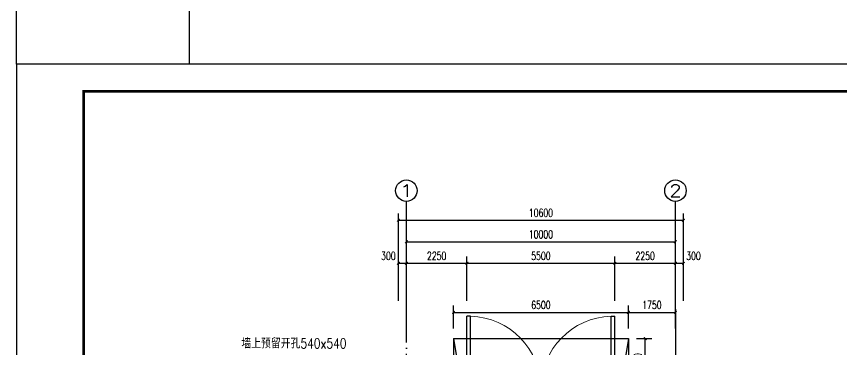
# Model space of a CAD drawing. Extents: x 4678611 to 4812712, y -485691 to -238224.
# Drawn here: x 4708672 to 4739337, y -373936 to -361561 of the extents above; entities that cross this region are included whole.
import ezdxf
from ezdxf.enums import TextEntityAlignment as Align

# ---------------------------------------------------------------- set-up
doc = ezdxf.new("R2010")
doc.units = 0
doc.header["$LTSCALE"] = 1000
doc.header["$MEASUREMENT"] = 0
doc.linetypes.add('DOTE', pattern=[2.42, 2, -0.2, 0.02, -0.2])
doc.layers.get('0').update_dxf_attribs({"linetype": 'CONTINUOUS'})
doc.layers.get('Defpoints').update_dxf_attribs({"linetype": 'CONTINUOUS'})
doc.layers.add('_0', color=7, linetype='CONTINUOUS', lineweight=25)
for name, color, linetype in [('AXIS', 3, 'CONTINUOUS'), ('AXIS_TEXT', 7, 'CONTINUOUS'), ('DOTE', 252, 'CONTINUOUS'), ('PUB_DIM', 3, 'CONTINUOUS'), ('PUB_TITLE', 4, 'CONTINUOUS'), ('STAIR', 5, 'CONTINUOUS'), ('WINDOW', 4, 'CONTINUOUS'), ('WINDOW_TEXT', 7, 'CONTINUOUS')]:
    doc.layers.add(name, color=color, linetype=linetype)
doc.styles.add('_HZTXT', font='txt.shx', dxfattribs={"width": 0.8, "bigfont": 'HZTXT.shx'})
doc.styles.add('_TCH_AXIS', font='COMPLEX', dxfattribs={"bigfont": 'GBCBIG'})
doc.styles.add('_TCH_DIM_T3', font='SIMPLEX', dxfattribs={"width": 0.705882, "bigfont": 'GBCBIG'})
doc.styles.add('_TCH_WINDOW', font='SIMPLEX', dxfattribs={"height": 3.5, "bigfont": 'GBCBIG'})
doc.styles.add('COMPLEX', font='COMPLEX')
doc.dimstyles.new('_TCH_ARCH&&100', dxfattribs={"dimtxt": 297.5, "dimasz": 100, "dimexe": 250, "dimexo": 300, "dimgap": 126.25, "dimtad": 1, "dimdec": 0, "dimzin": 0, "dimdsep": 46, "dimtxsty": '_TCH_DIM_T3', "dimblk": 'ARCHTICK', "dimcen": 0.09, "dimclrt": 7, "dimazin": 2, "dimtfac": 1, "dimtdec": 0, "dimtix": 1, "dimtmove": 2, "dimatfit": 3, "dimfxl": 0, "dimtolj": 1, "dimtzin": 0, "dimarcsym": 0})

# ---------------------------------------------------------------- blocks, each defined once
blk = doc.blocks.new('_ArchTick')
at = {"color": 0, "linetype": 'ByBlock', "const_width": 0.4}
blk.add_lwpolyline([(-0.5, -0.5), (0.5, 0.5)], dxfattribs=at)
blk = doc.blocks.new('*D59')
at = {"layer": 'Defpoints', "color": 0}
for p in [(4731415, -372556), (4724915, -373456), (4731415, -373456)]:
    blk.add_point(p, dxfattribs=at)
at = {"layer": 'PUB_DIM', "color": 0, "lineweight": -2}
for p, q in [((4724915, -373156), (4724915, -372306)), ((4724915, -372556), (4731415, -372556)), ((4731415, -373156), (4731415, -372306))]:
    blk.add_line(p, q, dxfattribs=at)
at = {"layer": 'PUB_DIM', "color": 0, "lineweight": -2, "xscale": 100, "yscale": 100, "zscale": 100, "rotation": 180}
blk.add_blockref('_ArchTick', (4724915, -372556), dxfattribs=at)
at = {"layer": 'PUB_DIM', "color": 0, "lineweight": -2, "xscale": 100, "yscale": 100, "zscale": 100}
blk.add_blockref('_ArchTick', (4731415, -372556), dxfattribs=at)
at = {"layer": 'PUB_DIM', "color": 7, "insert": (4728165, -372281), "char_height": 297.5, "attachment_point": 5, "style": '_TCH_DIM_T3'}
blk.add_mtext('\\A1;6500', dxfattribs=at)
blk = doc.blocks.new('*D60')
at = {"layer": 'Defpoints', "color": 0}
for p in [(4733165, -372556), (4731415, -373456), (4733165, -373456)]:
    blk.add_point(p, dxfattribs=at)
at = {"layer": 'PUB_DIM', "color": 0, "lineweight": -2}
for p, q in [((4731415, -373156), (4731415, -372306)), ((4731415, -372556), (4733165, -372556)), ((4733165, -373156), (4733165, -372306))]:
    blk.add_line(p, q, dxfattribs=at)
at = {"layer": 'PUB_DIM', "color": 0, "lineweight": -2, "xscale": 100, "yscale": 100, "zscale": 100, "rotation": 180}
blk.add_blockref('_ArchTick', (4731415, -372556), dxfattribs=at)
at = {"layer": 'PUB_DIM', "color": 0, "lineweight": -2, "xscale": 100, "yscale": 100, "zscale": 100}
blk.add_blockref('_ArchTick', (4733165, -372556), dxfattribs=at)
at = {"layer": 'PUB_DIM', "color": 7, "insert": (4732290, -372281), "char_height": 297.5, "attachment_point": 5, "style": '_TCH_DIM_T3'}
blk.add_mtext('\\A1;1750', dxfattribs=at)
blk = doc.blocks.new('*D61')
at = {"layer": 'Defpoints', "color": 0}
for p in [(4731415, -373532), (4732041, -373532), (4731415, -375332)]:
    blk.add_point(p, dxfattribs=at)
at = {"layer": 'PUB_DIM', "color": 0, "lineweight": -2}
for p, q in [((4731715, -373532), (4732291, -373532)), ((4732041, -375332), (4732041, -373532)), ((4731715, -375332), (4732291, -375332))]:
    blk.add_line(p, q, dxfattribs=at)
at = {"layer": 'PUB_DIM', "color": 0, "lineweight": -2, "xscale": 100, "yscale": 100, "zscale": 100}
for p, rotation in [((4732041, -373532), 90), ((4732041, -375332), 270)]:
    blk.add_blockref('_ArchTick', p, dxfattribs=dict(at, rotation=rotation))
at = {"layer": 'PUB_DIM', "color": 7, "insert": (4731766, -374432), "char_height": 297.5, "attachment_point": 5, "rotation": 90, "style": '_TCH_DIM_T3'}
blk.add_mtext('\\A1;1800', dxfattribs=at)
blk = doc.blocks.new('*D62')
at = {"layer": 'Defpoints', "color": 0}
for p in [(4733465, -370732), (4733165, -372432), (4733465, -372432)]:
    blk.add_point(p, dxfattribs=at)
at = {"layer": 'PUB_DIM', "color": 0, "lineweight": -2}
for p, q in [((4733165, -372132), (4733165, -370482)), ((4733165, -370732), (4733465, -370732)), ((4733465, -372132), (4733465, -370482))]:
    blk.add_line(p, q, dxfattribs=at)
at = {"layer": 'PUB_DIM', "color": 0, "lineweight": -2, "xscale": 100, "yscale": 100, "zscale": 100, "rotation": 180}
blk.add_blockref('_ArchTick', (4733165, -370732), dxfattribs=at)
at = {"layer": 'PUB_DIM', "color": 0, "lineweight": -2, "xscale": 100, "yscale": 100, "zscale": 100}
blk.add_blockref('_ArchTick', (4733465, -370732), dxfattribs=at)
at = {"layer": 'PUB_DIM', "color": 7, "insert": (4733835, -370457), "char_height": 297.5, "attachment_point": 5, "style": '_TCH_DIM_T3'}
blk.add_mtext('\\A1;300', dxfattribs=at)
blk = doc.blocks.new('*D63')
at = {"layer": 'Defpoints', "color": 0}
for p in [(4733165, -370732), (4730915, -372432), (4733165, -372432)]:
    blk.add_point(p, dxfattribs=at)
at = {"layer": 'PUB_DIM', "color": 0, "lineweight": -2}
for p, q in [((4730915, -372132), (4730915, -370482)), ((4730915, -370732), (4733165, -370732)), ((4733165, -372132), (4733165, -370482))]:
    blk.add_line(p, q, dxfattribs=at)
at = {"layer": 'PUB_DIM', "color": 0, "lineweight": -2, "xscale": 100, "yscale": 100, "zscale": 100, "rotation": 180}
blk.add_blockref('_ArchTick', (4730915, -370732), dxfattribs=at)
at = {"layer": 'PUB_DIM', "color": 0, "lineweight": -2, "xscale": 100, "yscale": 100, "zscale": 100}
blk.add_blockref('_ArchTick', (4733165, -370732), dxfattribs=at)
at = {"layer": 'PUB_DIM', "color": 7, "insert": (4732040, -370457), "char_height": 297.5, "attachment_point": 5, "style": '_TCH_DIM_T3'}
blk.add_mtext('\\A1;2250', dxfattribs=at)
blk = doc.blocks.new('*D64')
at = {"layer": 'Defpoints', "color": 0}
for p in [(4730915, -370732), (4725415, -372432), (4730915, -372432)]:
    blk.add_point(p, dxfattribs=at)
at = {"layer": 'PUB_DIM', "color": 0, "lineweight": -2}
for p, q in [((4725415, -372132), (4725415, -370482)), ((4725415, -370732), (4730915, -370732)), ((4730915, -372132), (4730915, -370482))]:
    blk.add_line(p, q, dxfattribs=at)
at = {"layer": 'PUB_DIM', "color": 0, "lineweight": -2, "xscale": 100, "yscale": 100, "zscale": 100, "rotation": 180}
blk.add_blockref('_ArchTick', (4725415, -370732), dxfattribs=at)
at = {"layer": 'PUB_DIM', "color": 0, "lineweight": -2, "xscale": 100, "yscale": 100, "zscale": 100}
blk.add_blockref('_ArchTick', (4730915, -370732), dxfattribs=at)
at = {"layer": 'PUB_DIM', "color": 7, "insert": (4728165, -370457), "char_height": 297.5, "attachment_point": 5, "style": '_TCH_DIM_T3'}
blk.add_mtext('\\A1;5500', dxfattribs=at)
blk = doc.blocks.new('*D65')
at = {"layer": 'Defpoints', "color": 0}
for p in [(4725415, -370732), (4723165, -372432), (4725415, -372432)]:
    blk.add_point(p, dxfattribs=at)
at = {"layer": 'PUB_DIM', "color": 0, "lineweight": -2}
for p, q in [((4723165, -372132), (4723165, -370482)), ((4723165, -370732), (4725415, -370732)), ((4725415, -372132), (4725415, -370482))]:
    blk.add_line(p, q, dxfattribs=at)
at = {"layer": 'PUB_DIM', "color": 0, "lineweight": -2, "xscale": 100, "yscale": 100, "zscale": 100, "rotation": 180}
blk.add_blockref('_ArchTick', (4723165, -370732), dxfattribs=at)
at = {"layer": 'PUB_DIM', "color": 0, "lineweight": -2, "xscale": 100, "yscale": 100, "zscale": 100}
blk.add_blockref('_ArchTick', (4725415, -370732), dxfattribs=at)
at = {"layer": 'PUB_DIM', "color": 7, "insert": (4724290, -370457), "char_height": 297.5, "attachment_point": 5, "style": '_TCH_DIM_T3'}
blk.add_mtext('\\A1;2250', dxfattribs=at)
blk = doc.blocks.new('*D66')
at = {"layer": 'Defpoints', "color": 0}
for p in [(4723165, -370732), (4722865, -372432), (4723165, -372432)]:
    blk.add_point(p, dxfattribs=at)
at = {"layer": 'PUB_DIM', "color": 0, "lineweight": -2}
for p, q in [((4722865, -372132), (4722865, -370482)), ((4722865, -370732), (4723165, -370732)), ((4723165, -372132), (4723165, -370482))]:
    blk.add_line(p, q, dxfattribs=at)
at = {"layer": 'PUB_DIM', "color": 0, "lineweight": -2, "xscale": 100, "yscale": 100, "zscale": 100, "rotation": 180}
blk.add_blockref('_ArchTick', (4722865, -370732), dxfattribs=at)
at = {"layer": 'PUB_DIM', "color": 0, "lineweight": -2, "xscale": 100, "yscale": 100, "zscale": 100}
blk.add_blockref('_ArchTick', (4723165, -370732), dxfattribs=at)
at = {"layer": 'PUB_DIM', "color": 7, "insert": (4722495, -370457), "char_height": 297.5, "attachment_point": 5, "style": '_TCH_DIM_T3'}
blk.add_mtext('\\A1;300', dxfattribs=at)
blk = doc.blocks.new('$DorLib2D$00000002')
for p, q in [((-0.5, 0), (-0.5, 0.4875)), ((-0.475, 0.4875), (-0.5, 0.4875)), ((-0.475, 0), (-0.475, 0.4875)), ((0.475, 0), (0.475, 0.4875)), ((0.475, 0.4875), (0.5, 0.4875)), ((0.5, 0), (0.5, 0.4875)), ((-0.5, 0), (-0.475, 0)), ((0.5, 0), (0.475, 0))]:
    blk.add_line(p, q)
at = {"lineweight": 13}
for centre, start, end in [((-0.4875, 0), 0, 88.5307), ((0.4875, 0), 91.4693, 180)]:
    blk.add_arc(centre, 0.4875, start, end, dxfattribs=at)
blk = doc.blocks.new('*D213')
at = {"layer": 'AXIS', "color": 0, "lineweight": -2}
for p, q in [((4723165, -372132), (4723165, -369682)), ((4733165, -372132), (4733165, -369682)), ((4723165, -369932), (4733165, -369932))]:
    blk.add_line(p, q, dxfattribs=at)
at = {"layer": 'Defpoints', "color": 0}
for p in [(4733165, -369932), (4723165, -372432), (4733165, -372432)]:
    blk.add_point(p, dxfattribs=at)
at = {"layer": 'AXIS', "color": 0, "lineweight": -2, "xscale": 100, "yscale": 100, "zscale": 100, "rotation": 180}
blk.add_blockref('_ArchTick', (4723165, -369932), dxfattribs=at)
at = {"layer": 'AXIS', "color": 0, "lineweight": -2, "xscale": 100, "yscale": 100, "zscale": 100}
blk.add_blockref('_ArchTick', (4733165, -369932), dxfattribs=at)
at = {"layer": 'AXIS', "color": 7, "insert": (4728165, -369657), "char_height": 297.5, "attachment_point": 5, "style": '_TCH_DIM_T3'}
blk.add_mtext('\\A1;10000', dxfattribs=at)
blk = doc.blocks.new('*D214')
at = {"layer": 'AXIS', "color": 0, "lineweight": -2}
for p, q in [((4722865, -372132), (4722865, -368882)), ((4733465, -372132), (4733465, -368882)), ((4722865, -369132), (4733465, -369132))]:
    blk.add_line(p, q, dxfattribs=at)
at = {"layer": 'Defpoints', "color": 0}
for p in [(4733465, -369132), (4722865, -372432), (4733465, -372432)]:
    blk.add_point(p, dxfattribs=at)
at = {"layer": 'AXIS', "color": 0, "lineweight": -2, "xscale": 100, "yscale": 100, "zscale": 100, "rotation": 180}
blk.add_blockref('_ArchTick', (4722865, -369132), dxfattribs=at)
at = {"layer": 'AXIS', "color": 0, "lineweight": -2, "xscale": 100, "yscale": 100, "zscale": 100}
blk.add_blockref('_ArchTick', (4733465, -369132), dxfattribs=at)
at = {"layer": 'AXIS', "color": 7, "insert": (4728165, -368857), "char_height": 297.5, "attachment_point": 5, "style": '_TCH_DIM_T3'}
blk.add_mtext('\\A1;10600', dxfattribs=at)
blk = doc.blocks.new('_AXISO')
blk.add_circle((0, 0), 0.5)
at = {"layer": 'AXIS_TEXT', "style": 'COMPLEX', "width": 1.041667}
blk.add_attdef('A', text='', height=0.56, dxfattribs=at).set_placement((-0.25, -0.28), (0.25, -0.28), align=Align.FIT)

msp = doc.modelspace()

# ---------------------------------------------------------------- linework, layer by layer
at = {"layer": '_0', "color": 0}
msp.add_lwpolyline([(4708672.5, -359783.9), (4715084.9, -359783.9), (4715084.9, -363337.3), (4708672.5, -363337.3)], close=True, dxfattribs=at)
at = {"layer": 'AXIS', "color": 0}
for p, q in [((4723164.7, -372432.1), (4723164.7, -368432.1)), ((4733164.7, -372432.1), (4733164.7, -368432.1))]:
    msp.add_line(p, q, dxfattribs=at)
at = {"layer": 'DOTE', "linetype": 'DOTE'}
for p, q in [((4723164.7, -393032.1), (4723164.7, -372432.1)), ((4733164.7, -372432.1), (4733164.7, -393032.1))]:
    msp.add_line(p, q, dxfattribs=at)
at = {"layer": 'PUB_TITLE', "color": 4}
msp.add_lwpolyline([(4708672.5, -422737.3), (4792772.5, -422737.3), (4792772.5, -363337.3), (4708672.5, -363337.3)], close=True, dxfattribs=at)
at = {"layer": 'PUB_TITLE', "color": 4, "const_width": 100}
msp.add_lwpolyline([(4711172.5, -421737.3), (4791772.5, -421737.3), (4791772.5, -364337.3), (4711172.5, -364337.3)], close=True, dxfattribs=at)
at = {"layer": 'STAIR'}
for p, q in [((4724914.7, -373532.1), (4724914.7, -375332.1)), ((4724914.7, -373532.1), (4725214.7, -375332.1)), ((4724914.7, -373532.1), (4731414.7, -373532.1)), ((4731414.7, -373532.1), (4731114.7, -375332.1)), ((4731414.7, -373532.1), (4731414.7, -375332.1))]:
    msp.add_line(p, q, dxfattribs=at)

# ---------------------------------------------------------------- block references
at = {"layer": 'AXIS', "color": 0}
ref = msp.add_blockref('_AXISO', (4723164.7, -368032.1), dxfattribs=dict(at, xscale=800, yscale=800, zscale=800))
ref.add_attrib('A', '1', dxfattribs={"layer": 'AXIS_TEXT', "color": 0, "height": 452.5, "style": '_TCH_AXIS', "width": 2.333333}).set_placement((4722938.4, -368258.3), (4723390.9, -368258.3), align=Align.FIT)
ref = msp.add_blockref('_AXISO', (4733164.7, -368032.1), dxfattribs=dict(at, xscale=800, yscale=800, zscale=800))
ref.add_attrib('A', '2', dxfattribs={"layer": 'AXIS_TEXT', "color": 0, "height": 452.5, "style": '_TCH_AXIS', "width": 1.5}).set_placement((4732938.4, -368258.3), (4733390.9, -368258.3), align=Align.FIT)
at = {"layer": 'WINDOW'}
ref = msp.add_blockref('$DorLib2D$00000002', (4728164.7, -375382.1), dxfattribs=dict(at, xscale=-5500, yscale=-5500, zscale=-5500, rotation=180))
ref.add_attrib('A', 'M5550', (4727674.7, -376129.7), dxfattribs={"layer": 'WINDOW_TEXT', "height": 297.5, "style": '_TCH_WINDOW', "width": 0.705882})

# ---------------------------------------------------------------- texts
at = {"layer": 'PUB_DIM', "style": '_HZTXT', "width": 0.8}
msp.add_text('墙上预留开孔540x540', height=365.69, dxfattribs=at).set_placement((4717030.6, -373894))

# ---------------------------------------------------------------- dimensions: what is measured, and where the dimension line sits
at = {"layer": 'AXIS', "color": 0}
for p1, p2, distance, picture, middle in [((4722864.7, -372432.1), (4733464.7, -372432.1), 3300, '*D214', (4728164.7, -368857.1)), ((4723164.7, -372432.1), (4733164.7, -372432.1), 2500, '*D213', (4728164.7, -369657.1))]:
    dim = msp.add_aligned_dim(p1=p1, p2=p2, distance=distance, dimstyle='_TCH_ARCH&&100', dxfattribs=at)
    dim.commit()
    dim.dimension.update_dxf_attribs({"geometry": picture, "text_midpoint": middle})
at = {"layer": 'PUB_DIM', "color": 0}
for base, p1, p2, picture, middle in [((4723164.7, -370732.1), (4722864.7, -372432.1), (4723164.7, -372432.1), '*D66', (4722494.7, -370457.1)), ((4733464.7, -370732.1), (4733164.7, -372432.1), (4733464.7, -372432.1), '*D62', (4733834.7, -370457.1))]:
    dim = msp.add_linear_dim(base=base, p1=p1, p2=p2, angle=360, dimstyle='_TCH_ARCH&&100', dxfattribs=at)
    dim.commit()
    dim.dimension.update_dxf_attribs({"geometry": picture, "text_midpoint": middle, "dimtype": 129})
for p1, p2, distance, picture, middle in [((4723164.7, -372432.1), (4725414.7, -372432.1), 1700, '*D65', (4724289.7, -370457.1)), ((4725414.7, -372432.1), (4730914.7, -372432.1), 1700, '*D64', (4728164.7, -370457.1)), ((4730914.7, -372432.1), (4733164.7, -372432.1), 1700, '*D63', (4732039.7, -370457.1)), ((4724914.7, -373456.1), (4731414.7, -373456.1), 900.1, '*D59', (4728164.7, -372281)), ((4731414.7, -373456.1), (4733164.7, -373456.1), 900.1, '*D60', (4732289.7, -372281)), ((4731414.7, -375332.1), (4731414.7, -373532.1), -625.9, '*D61', (4731765.6, -374432.1))]:
    dim = msp.add_aligned_dim(p1=p1, p2=p2, distance=distance, dimstyle='_TCH_ARCH&&100', dxfattribs=at)
    dim.commit()
    dim.dimension.update_dxf_attribs({"geometry": picture, "text_midpoint": middle})

doc.saveas('drawing.dxf')
